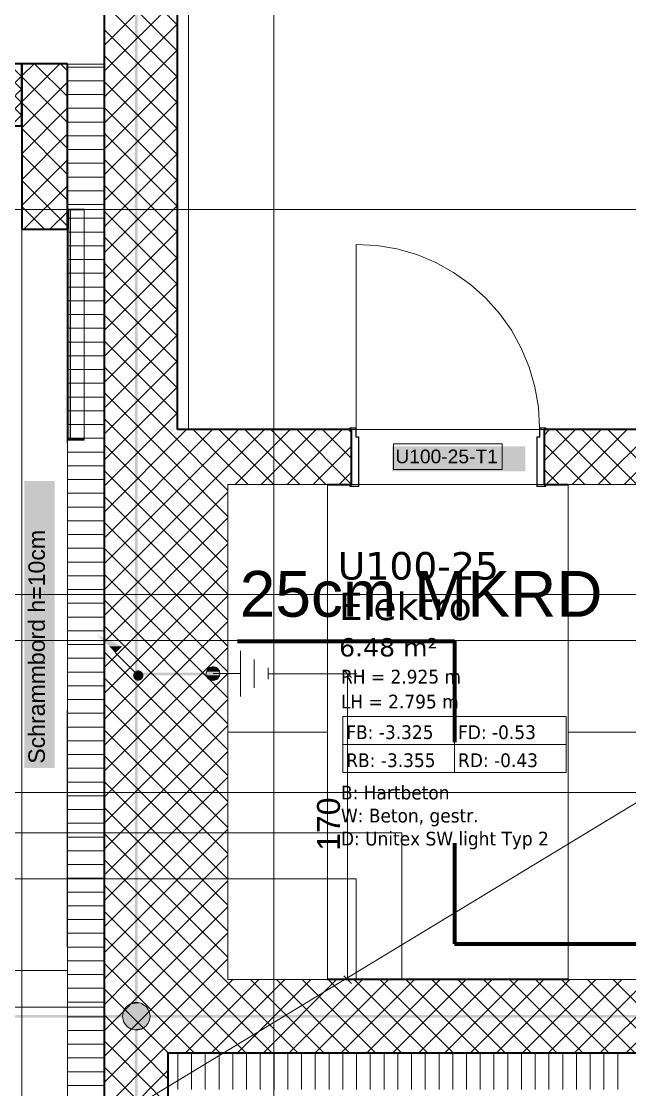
# Model space of a CAD drawing. Extents: x -1132 to 613, y -233 to 616.
# Drawn here: x -732.5 to -666.2, y -67 to 49.5 of the extents above; entities that cross this region are included whole.
import ezdxf
from ezdxf.lldxf.tags import DXFTag

# ---------------------------------------------------------------- set-up
doc = ezdxf.new("R2010")
doc.units = 0
doc.layers.get('0').update_dxf_attribs({"lineweight": 13})
for name, color, linetype, lineweight in [('A-AREA-____-IDEN', 7, 'Continuous', 5), ('A-DETL-____-HDLN', 7, '_Verdeckte Linien_', 9), ('A-DETL-GENF-HDLN', 7, '_Verdeckte Linien_', 9), ('A-DOOR-____-IDEN', 7, 'Continuous', 5), ('A-DOOR-____-OTLN', 7, 'Continuous', 9), ('A-DOOR-FRAM-MCUT', 7, 'Continuous', 9), ('A-DOOR-OPNG-OTLN', 7, 'Continuous', 9), ('A-FLOR-____-MCUT', 7, 'Continuous', 35), ('A-FLOR-____-OTLN', 7, 'Continuous', 9), ('A-FLOR-____-OVHD', 7, 'Strichpunkt - Fein', 9), ('A-WALL-____-MCUT', 7, 'Continuous', 35), ('A-WALL-____-PATT', 7, 'Continuous', 35), ('E-ELEC-EQPM-OTLN', 7, 'Continuous', 9), ('E-LITE-EQPM-OTLN', 7, 'Continuous', 9), ('S-COLS-____-MCUT', 7, 'Continuous', 35), ('S-COLS-____-OTLN', 7, 'Continuous', 9), ('S-GRID-____-OTLN', 7, 'Continuous', 5), ('Text', 7, 'Continuous', 5)]:
    doc.layers.add(name, color=color, linetype=linetype, lineweight=lineweight)
for name, color, linetype, lineweight, true_color in [('EL01_VVV_Mass Blitzschutz', 3, 'Continuous', 13, 0x00ff00), ('EL01_WAN_Leitung_Potentialausgleich', 1, 'fein_strichliert', 13, 0xff0000), ('EL01_WAN_Potentialausgleich', 1, 'Continuous', 13, 0xff0000), ('G-____-____-SYMB', 7, 'Strichpunkt - Weit', 5, 0x008080)]:
    doc.layers.add(name, color=color, linetype=linetype, lineweight=lineweight, true_color=true_color)
doc.styles.get("Standard").update_dxf_attribs({"font": 'arial.ttf'})
tags = doc.linetypes.add('_Rasterlinie_', pattern=[0.375, 0.2, -0.05, 0.075, -0.05]).pattern_tags.tags
tags[10:11] = [DXFTag(74, 4), DXFTag(75, 0), DXFTag(340, '0'), DXFTag(46, 1.0), DXFTag(50, 0.0), DXFTag(44, 0.0), DXFTag(45, 0.0)]
tags[8:9] = [DXFTag(74, 4), DXFTag(75, 0), DXFTag(340, '0'), DXFTag(46, 1.0), DXFTag(50, 0.0), DXFTag(44, 0.0), DXFTag(45, 0.0)]
tags[6:7] = [DXFTag(74, 4), DXFTag(75, 0), DXFTag(340, '0'), DXFTag(46, 1.0), DXFTag(50, 0.0), DXFTag(44, 0.0), DXFTag(45, 0.0)]
tags[4:5] = [DXFTag(74, 4), DXFTag(75, 0), DXFTag(340, '0'), DXFTag(46, 1.0), DXFTag(50, 0.0), DXFTag(44, 0.0), DXFTag(45, 0.0)]
tags = doc.linetypes.add('_Schnittlinie_', pattern=[0.3, 0.15, -0.05, 0.05, -0.05]).pattern_tags.tags
tags[10:11] = [DXFTag(74, 4), DXFTag(75, 0), DXFTag(340, '0'), DXFTag(46, 1.0), DXFTag(50, 0.0), DXFTag(44, 0.0), DXFTag(45, 0.0)]
tags[8:9] = [DXFTag(74, 4), DXFTag(75, 0), DXFTag(340, '0'), DXFTag(46, 1.0), DXFTag(50, 0.0), DXFTag(44, 0.0), DXFTag(45, 0.0)]
tags[6:7] = [DXFTag(74, 4), DXFTag(75, 0), DXFTag(340, '0'), DXFTag(46, 1.0), DXFTag(50, 0.0), DXFTag(44, 0.0), DXFTag(45, 0.0)]
tags[4:5] = [DXFTag(74, 4), DXFTag(75, 0), DXFTag(340, '0'), DXFTag(46, 1.0), DXFTag(50, 0.0), DXFTag(44, 0.0), DXFTag(45, 0.0)]
tags = doc.linetypes.add('_Verdeckte Linien_', pattern=[0.15, 0.1, -0.05]).pattern_tags.tags
tags[6:7] = [DXFTag(74, 4), DXFTag(75, 0), DXFTag(340, '0'), DXFTag(46, 1.0), DXFTag(50, 0.0), DXFTag(44, 0.0), DXFTag(45, 0.0)]
tags[4:5] = [DXFTag(74, 4), DXFTag(75, 0), DXFTag(340, '0'), DXFTag(46, 1.0), DXFTag(50, 0.0), DXFTag(44, 0.0), DXFTag(45, 0.0)]
tags = doc.linetypes.add('fein_strichliert', pattern=[4, 1, -2, 1]).pattern_tags.tags
tags[8:9] = [DXFTag(74, 4), DXFTag(75, 0), DXFTag(340, '0'), DXFTag(46, 0.0), DXFTag(50, 0.0), DXFTag(44, 0.0), DXFTag(45, 0.0)]
tags[6:7] = [DXFTag(74, 4), DXFTag(75, 0), DXFTag(340, '0'), DXFTag(46, 0.0), DXFTag(50, 0.0), DXFTag(44, 0.0), DXFTag(45, 0.0)]
tags[4:5] = [DXFTag(74, 4), DXFTag(75, 0), DXFTag(340, '0'), DXFTag(46, 0.0), DXFTag(50, 0.0), DXFTag(44, 0.0), DXFTag(45, 0.0)]
tags = doc.linetypes.add('Grundrissdarstellung Sturz', pattern=[0.25, 0.15, -0.05, 0, -0.05]).pattern_tags.tags
tags[10:11] = [DXFTag(74, 4), DXFTag(75, 0), DXFTag(340, '0'), DXFTag(46, 1.0), DXFTag(50, 0.0), DXFTag(44, 0.0), DXFTag(45, 0.0)]
tags[8:9] = [DXFTag(74, 4), DXFTag(75, 0), DXFTag(340, '0'), DXFTag(46, 1.0), DXFTag(50, 0.0), DXFTag(44, 0.0), DXFTag(45, 0.0)]
tags[6:7] = [DXFTag(74, 4), DXFTag(75, 0), DXFTag(340, '0'), DXFTag(46, 1.0), DXFTag(50, 0.0), DXFTag(44, 0.0), DXFTag(45, 0.0)]
tags[4:5] = [DXFTag(74, 4), DXFTag(75, 0), DXFTag(340, '0'), DXFTag(46, 1.0), DXFTag(50, 0.0), DXFTag(44, 0.0), DXFTag(45, 0.0)]
tags = doc.linetypes.add('Strichpunkt - Fein', pattern=[0.2, 0.1, -0.05, 0, -0.05]).pattern_tags.tags
tags[10:11] = [DXFTag(74, 4), DXFTag(75, 0), DXFTag(340, '0'), DXFTag(46, 1.0), DXFTag(50, 0.0), DXFTag(44, 0.0), DXFTag(45, 0.0)]
tags[8:9] = [DXFTag(74, 4), DXFTag(75, 0), DXFTag(340, '0'), DXFTag(46, 1.0), DXFTag(50, 0.0), DXFTag(44, 0.0), DXFTag(45, 0.0)]
tags[6:7] = [DXFTag(74, 4), DXFTag(75, 0), DXFTag(340, '0'), DXFTag(46, 1.0), DXFTag(50, 0.0), DXFTag(44, 0.0), DXFTag(45, 0.0)]
tags[4:5] = [DXFTag(74, 4), DXFTag(75, 0), DXFTag(340, '0'), DXFTag(46, 1.0), DXFTag(50, 0.0), DXFTag(44, 0.0), DXFTag(45, 0.0)]
tags = doc.linetypes.add('Strichpunkt - Weit', pattern=[0.5, 0.2, -0.15, 0, -0.15]).pattern_tags.tags
tags[10:11] = [DXFTag(74, 4), DXFTag(75, 0), DXFTag(340, '0'), DXFTag(46, 1.0), DXFTag(50, 0.0), DXFTag(44, 0.0), DXFTag(45, 0.0)]
tags[8:9] = [DXFTag(74, 4), DXFTag(75, 0), DXFTag(340, '0'), DXFTag(46, 1.0), DXFTag(50, 0.0), DXFTag(44, 0.0), DXFTag(45, 0.0)]
tags[6:7] = [DXFTag(74, 4), DXFTag(75, 0), DXFTag(340, '0'), DXFTag(46, 1.0), DXFTag(50, 0.0), DXFTag(44, 0.0), DXFTag(45, 0.0)]
tags[4:5] = [DXFTag(74, 4), DXFTag(75, 0), DXFTag(340, '0'), DXFTag(46, 1.0), DXFTag(50, 0.0), DXFTag(44, 0.0), DXFTag(45, 0.0)]

# ---------------------------------------------------------------- blocks, each defined once
blk = doc.blocks.new('Referenz-A0UJ2EK7XE', base_point=(-1124.08, -162.87))
at = {"layer": 'A-AREA-____-IDEN', "color": 0, "linetype": 'Continuous', "ltscale": 0.13}
for p, q in [((-697.48, -26.32), (-673.08, -26.32)), ((-697.48, -32.44), (-697.48, -26.32)), ((-685.28, -26.32), (-685.28, -32.44)), ((-673.08, -26.32), (-673.08, -32.44)), ((-697.48, -29.38), (-673.08, -29.38)), ((-673.08, -32.44), (-697.48, -32.44))]:
    blk.add_line(p, q, dxfattribs=at)
at = {"layer": 'A-DETL-____-HDLN', "color": 0, "linetype": '_Verdeckte Linien_', "ltscale": 0.13}
for p, q in [((-644.41, -13.02), (-748.71, -13.02)), ((-742.71, -13.02), (-644.41, -13.02)), ((-649.41, -18.02), (-748.71, -18.02)), ((-742.71, -39.02), (-691.01, -39.02)), ((-691.01, -39.02), (-691.01, -55.02)), ((-748.71, -44.02), (-696.01, -44.02)), ((-696.01, -44.02), (-742.71, -44.02)), ((-696.01, -44.02), (-699.61, -44.02)), ((-696.01, -55.02), (-696.01, -44.02)), ((-644.41, -63.02), (-696.01, -63.02))]:
    blk.add_line(p, q, dxfattribs=at)
at = {"layer": 'A-DETL-GENF-HDLN', "color": 0, "linetype": '_Verdeckte Linien_', "ltscale": 0.13}
blk.add_line((-373.81, 140.98), (-743.51, -83.02), dxfattribs=at)
at = {"layer": 'A-DOOR-____-IDEN', "color": 0, "linetype": 'Continuous', "ltscale": 0.13}
for p, q in [((-691.93, 3.41), (-680.09, 3.41)), ((-691.93, 0.63), (-691.93, 3.41)), ((-680.09, 3.41), (-680.09, 0.63)), ((-680.09, 0.63), (-691.93, 0.63))]:
    blk.add_line(p, q, dxfattribs=at)
at = {"layer": 'A-DOOR-____-IDEN', "color": 7, "linetype": 'Continuous', "ltscale": 0.13, "true_color": 0xffffff}
for points in [[(-692.1, 0.41), (-677.56, 0.41), (-692.1, 3.17)], [(-677.56, 0.41), (-692.1, 3.17), (-677.56, 3.17)]]:
    blk.add_solid(points, dxfattribs=at)
at = {"layer": 'A-DOOR-____-OTLN', "color": 0, "linetype": 'Grundrissdarstellung Sturz', "ltscale": 0.13}
for p, q in [((-675.51, 4.98), (-696.51, 4.98)), ((-675.51, -1.02), (-696.51, -1.02))]:
    blk.add_line(p, q, dxfattribs=at)
at = {"layer": 'A-DOOR-FRAM-MCUT', "color": 0, "linetype": 'Continuous', "ltscale": 0.13}
for p, q in [((-696.71, 4.98), (-696.71, 5.18)), ((-696.71, 5.18), (-696.01, 5.18)), ((-696.67, 4.98), (-696.71, 4.98)), ((-696.67, 5.14), (-696.67, 4.98)), ((-696.05, 5.14), (-696.67, 5.14)), ((-696.05, 4.14), (-696.05, 5.14)), ((-696.01, 5.18), (-696.01, 4.18)), ((-676.01, 4.18), (-676.01, 5.18)), ((-676.01, 5.18), (-675.31, 5.18)), ((-675.97, 5.14), (-675.97, 4.14)), ((-675.35, 5.14), (-675.97, 5.14)), ((-675.35, 4.98), (-675.35, 5.14)), ((-675.31, 4.98), (-675.35, 4.98)), ((-675.31, 5.18), (-675.31, 4.98)), ((-695.75, 4.14), (-696.05, 4.14)), ((-696.01, 4.18), (-695.71, 4.18)), ((-695.75, -1.18), (-695.75, 4.14)), ((-695.71, 4.18), (-695.71, -1.22)), ((-676.31, 4.18), (-676.01, 4.18)), ((-676.31, -1.22), (-676.31, 4.18)), ((-676.27, 4.14), (-676.27, -1.18)), ((-675.97, 4.14), (-676.27, 4.14)), ((-696.71, -1.02), (-696.67, -1.02)), ((-696.71, -1.22), (-696.71, -1.02)), ((-696.67, -1.02), (-696.67, -1.18)), ((-675.35, -1.02), (-675.31, -1.02)), ((-675.35, -1.18), (-675.35, -1.02)), ((-675.31, -1.02), (-675.31, -1.22)), ((-695.71, -1.22), (-696.71, -1.22)), ((-696.67, -1.18), (-695.75, -1.18)), ((-675.31, -1.22), (-676.31, -1.22)), ((-676.27, -1.18), (-675.35, -1.18))]:
    blk.add_line(p, q, dxfattribs=at)
at = {"layer": 'A-DOOR-OPNG-OTLN', "color": 0, "linetype": 'Continuous', "ltscale": 0.13}
for p, q in [((-696.01, 5.18), (-696.01, 25.18)), ((-693.77, 25.05), (-696.01, 25.18)), ((-691.56, 24.68), (-693.77, 25.05)), ((-689.4, 24.06), (-691.56, 24.68)), ((-687.33, 23.2), (-689.4, 24.06)), ((-685.37, 22.11), (-687.33, 23.2)), ((-683.54, 20.81), (-685.37, 22.11)), ((-681.86, 19.32), (-683.54, 20.81)), ((-680.37, 17.65), (-681.86, 19.32)), ((-679.07, 15.82), (-680.37, 17.65)), ((-677.99, 13.86), (-679.07, 15.82)), ((-677.13, 11.78), (-677.99, 13.86)), ((-676.51, 9.63), (-677.13, 11.78)), ((-676.13, 7.42), (-676.51, 9.63)), ((-676.01, 5.18), (-676.13, 7.42))]:
    blk.add_line(p, q, dxfattribs=at)
at = {"layer": 'A-FLOR-____-MCUT', "color": 0, "linetype": 'Continuous', "ltscale": 0.35}
for p, q in [((-732.51, 44.89), (-845.61, 44.89)), ((-732.51, 38.12), (-732.51, 44.89)), ((-845.61, 38.12), (-732.51, 38.12))]:
    blk.add_line(p, q, dxfattribs=at)
at = {"layer": 'A-FLOR-____-OTLN', "color": 0, "linetype": 'Continuous', "ltscale": 0.13}
for p, q in [((-732.51, 39.23), (-738.17, 44.89)), ((-732.51, 40.64), (-736.76, 44.89)), ((-732.51, 42.06), (-735.34, 44.89)), ((-732.51, 43.47), (-733.93, 44.89)), ((-732.51, 44.88), (-732.52, 44.89)), ((-737.94, 38.12), (-732.51, 43.55)), ((-736.52, 38.12), (-732.51, 42.14)), ((-735.11, 38.12), (-732.51, 40.72)), ((-733.69, 38.12), (-732.51, 39.31))]:
    blk.add_line(p, q, dxfattribs=at)
at = {"layer": 'A-FLOR-____-OVHD', "color": 0, "linetype": 'Strichpunkt - Fein', "ltscale": 0.13}
for p, q in [((-714.31, 4.98), (-714.31, 51.78)), ((-727.51, -54.02), (-854.61, -54.02)), ((-854.61, -58.02), (-723.51, -58.02))]:
    blk.add_line(p, q, dxfattribs=at)
at = {"layer": 'A-WALL-____-MCUT', "color": 0, "linetype": 'Continuous', "ltscale": 0.35}
for p, q in [((-723.51, 216.18), (-723.51, -153.12)), ((-715.51, 4.98), (-715.51, 52.98)), ((-696.51, 4.98), (-715.51, 4.98)), ((-696.51, -1.02), (-696.51, 4.98)), ((-569.41, 4.98), (-675.51, 4.98)), ((-675.51, 4.98), (-675.51, -1.02)), ((-699.15, -1.02), (-696.51, -1.02)), ((-675.51, -1.02), (-672.86, -1.02)), ((-672.86, -55.02), (-699.15, -55.02)), ((-716.51, -63.02), (-543.41, -63.02)), ((-716.51, -153.12), (-716.51, -63.02))]:
    blk.add_line(p, q, dxfattribs=at)
at = {"layer": 'A-WALL-____-MCUT', "color": 0, "linetype": 'Continuous', "lineweight": 9, "ltscale": 0.13}
for p, q in [((-723.51, 44.84), (-727.51, 44.84)), ((-727.51, 44.84), (-727.51, -153.12))]:
    blk.add_line(p, q, dxfattribs=at)
at = {"layer": 'A-WALL-____-PATT', "color": 0, "linetype": 'Continuous', "lineweight": 9, "ltscale": 0.13}
for p, q in [((-723.51, 46.89), (-717.42, 52.98)), ((-715.51, 46.27), (-722.22, 52.98)), ((-715.51, 49.1), (-719.39, 52.98)), ((-723.51, 44.07), (-715.51, 52.07)), ((-715.51, 43.44), (-723.51, 51.44)), ((-723.51, 41.24), (-715.51, 49.24)), ((-715.51, 40.61), (-723.51, 48.61)), ((-723.51, 38.41), (-715.51, 46.41)), ((-715.51, 37.78), (-723.51, 45.78)), ((-723.51, 44.53), (-727.51, 44.53)), ((-723.51, 35.58), (-715.51, 43.58)), ((-723.51, 43.03), (-727.51, 43.03)), ((-715.51, 34.96), (-723.51, 42.96)), ((-723.51, 41.53), (-727.51, 41.53)), ((-723.51, 40.03), (-727.51, 40.03)), ((-723.51, 32.75), (-715.51, 40.75)), ((-715.51, 32.13), (-723.51, 40.13)), ((-723.51, 38.53), (-727.51, 38.53)), ((-723.51, 29.92), (-715.51, 37.92)), ((-715.51, 29.3), (-723.51, 37.3)), ((-723.51, 37.03), (-727.51, 37.03)), ((-723.51, 35.53), (-727.51, 35.53)), ((-723.51, 27.1), (-715.51, 35.1)), ((-723.51, 34.03), (-727.51, 34.03)), ((-715.51, 26.47), (-723.51, 34.47)), ((-723.51, 32.53), (-727.51, 32.53)), ((-723.51, 24.27), (-715.51, 32.27)), ((-715.51, 23.64), (-723.51, 31.64)), ((-723.51, 31.03), (-727.51, 31.03)), ((-723.51, 29.53), (-727.51, 29.53)), ((-723.51, 21.44), (-715.51, 29.44)), ((-723.51, 28.03), (-727.51, 28.03)), ((-715.51, 20.81), (-723.51, 28.81)), ((-723.51, 26.53), (-727.51, 26.53)), ((-723.51, 18.61), (-715.51, 26.61)), ((-715.51, 17.99), (-723.51, 25.99)), ((-723.51, 25.03), (-727.51, 25.03)), ((-723.51, 23.53), (-727.51, 23.53)), ((-723.51, 15.78), (-715.51, 23.78)), ((-715.51, 15.16), (-723.51, 23.16)), ((-723.51, 22.03), (-727.51, 22.03)), ((-723.51, 20.53), (-727.51, 20.53)), ((-723.51, 12.95), (-715.51, 20.95)), ((-715.51, 12.33), (-723.51, 20.33)), ((-723.51, 19.03), (-727.51, 19.03)), ((-723.51, 17.53), (-727.51, 17.53)), ((-723.51, 10.12), (-715.51, 18.12)), ((-715.51, 9.5), (-723.51, 17.5)), ((-723.51, 16.03), (-727.51, 16.03)), ((-723.51, 7.3), (-715.51, 15.3)), ((-723.51, 14.53), (-727.51, 14.53)), ((-715.51, 6.67), (-723.51, 14.67)), ((-723.51, 13.03), (-727.51, 13.03)), ((-716.64, 4.98), (-723.51, 11.84)), ((-723, 4.98), (-715.51, 12.47)), ((-723.51, 11.53), (-727.51, 11.53)), ((-723.51, 10.03), (-727.51, 10.03)), ((-720.17, 4.98), (-715.51, 9.64)), ((-723.51, 8.53), (-727.51, 8.53)), ((-719.47, 4.98), (-723.51, 9.01)), ((-723.51, 7.03), (-727.51, 7.03)), ((-722.3, 4.98), (-723.51, 6.19)), ((-717.34, 4.98), (-715.51, 6.81)), ((-723.51, 5.53), (-727.51, 5.53)), ((-723.51, 4.47), (-723, 4.98)), ((-723.51, 1.64), (-720.17, 4.98)), ((-723.51, -1.19), (-717.34, 4.98)), ((-723.51, -4.02), (-714.51, 4.98)), ((-723.51, -6.85), (-711.68, 4.98)), ((-710.01, -7.31), (-722.3, 4.98)), ((-710.01, -4.49), (-719.47, 4.98)), ((-710.01, -1.66), (-716.64, 4.98)), ((-710.01, 1.17), (-713.81, 4.98)), ((-710.01, 4), (-710.98, 4.98)), ((-710.01, 3.83), (-708.85, 4.98)), ((-710.01, 1), (-706.02, 4.98)), ((-709.2, -1.02), (-703.2, 4.98)), ((-702.16, -1.02), (-708.16, 4.98)), ((-706.37, -1.02), (-700.37, 4.98)), ((-699.33, -1.02), (-705.33, 4.98)), ((-703.54, -1.02), (-697.54, 4.98)), ((-696.51, -1.01), (-702.5, 4.98)), ((-696.51, 1.81), (-699.67, 4.98)), ((-696.51, 4.64), (-696.84, 4.98)), ((-675.51, 4.38), (-674.91, 4.98)), ((-675.51, 1.56), (-672.08, 4.98)), ((-675.26, -1.02), (-669.26, 4.98)), ((-668.22, -1.02), (-674.22, 4.98)), ((-672.43, -1.02), (-666.43, 4.98)), ((-665.39, -1.02), (-671.39, 4.98)), ((-669.6, -1.02), (-663.6, 4.98)), ((-662.56, -1.02), (-668.56, 4.98)), ((-666.77, -1.02), (-660.77, 4.98)), ((-723.51, 4.03), (-727.51, 4.03)), ((-723.51, -9.67), (-710.01, 3.83)), ((-704.98, -1.02), (-710.01, 4)), ((-723.51, 2.53), (-727.51, 2.53)), ((-710.01, -10.14), (-723.51, 3.36)), ((-700.71, -1.02), (-696.51, 3.18)), ((-671.04, -1.02), (-675.51, 3.44)), ((-707.81, -1.02), (-710.01, 1.17)), ((-723.51, 1.03), (-727.51, 1.03)), ((-723.51, -12.5), (-710.01, 1)), ((-710.01, -12.97), (-723.51, 0.53)), ((-697.88, -1.02), (-696.51, 0.35)), ((-673.87, -1.02), (-675.51, 0.61)), ((-723.51, -0.47), (-727.51, -0.47)), ((-723.51, -1.97), (-727.51, -1.97)), ((-723.51, -15.33), (-710.01, -1.83)), ((-710.01, -15.8), (-723.51, -2.3)), ((-723.51, -3.47), (-727.51, -3.47)), ((-723.51, -18.16), (-710.01, -4.66)), ((-723.51, -4.97), (-727.51, -4.97)), ((-710.01, -18.63), (-723.51, -5.13)), ((-723.51, -6.47), (-727.51, -6.47)), ((-723.51, -7.97), (-727.51, -7.97)), ((-723.51, -20.99), (-710.01, -7.49)), ((-710.01, -21.46), (-723.51, -7.96)), ((-723.51, -9.47), (-727.51, -9.47)), ((-723.51, -23.82), (-710.01, -10.32)), ((-723.51, -10.97), (-727.51, -10.97)), ((-710.01, -24.28), (-723.51, -10.78)), ((-723.51, -12.47), (-727.51, -12.47)), ((-723.51, -13.97), (-727.51, -13.97)), ((-723.51, -26.65), (-710.01, -13.15)), ((-710.01, -27.11), (-723.51, -13.61)), ((-723.51, -15.47), (-727.51, -15.47)), ((-723.51, -29.47), (-710.01, -15.97)), ((-723.51, -16.97), (-727.51, -16.97)), ((-710.01, -29.94), (-723.51, -16.44)), ((-723.51, -18.47), (-727.51, -18.47)), ((-723.51, -32.3), (-710.01, -18.8)), ((-710.01, -32.77), (-723.51, -19.27)), ((-723.51, -19.97), (-727.51, -19.97)), ((-723.51, -21.47), (-727.51, -21.47)), ((-723.51, -35.13), (-710.01, -21.63)), ((-710.01, -35.6), (-723.51, -22.1)), ((-723.51, -22.97), (-727.51, -22.97)), ((-723.51, -37.96), (-710.01, -24.46)), ((-723.51, -24.47), (-727.51, -24.47)), ((-710.01, -38.43), (-723.51, -24.93)), ((-723.51, -25.97), (-727.51, -25.97)), ((-723.51, -27.47), (-727.51, -27.47)), ((-723.51, -40.79), (-710.01, -27.29)), ((-710.01, -41.26), (-723.51, -27.76)), ((-723.51, -28.97), (-727.51, -28.97)), ((-723.51, -43.62), (-710.01, -30.12)), ((-723.51, -30.47), (-727.51, -30.47)), ((-710.01, -44.08), (-723.51, -30.58)), ((-723.51, -31.97), (-727.51, -31.97)), ((-723.51, -33.47), (-727.51, -33.47)), ((-723.51, -46.44), (-710.01, -32.94)), ((-710.01, -46.91), (-723.51, -33.41)), ((-723.51, -34.97), (-727.51, -34.97)), ((-723.51, -49.27), (-710.01, -35.77)), ((-723.51, -36.47), (-727.51, -36.47)), ((-710.01, -49.74), (-723.51, -36.24)), ((-723.51, -37.97), (-727.51, -37.97)), ((-723.51, -39.47), (-727.51, -39.47)), ((-723.51, -52.1), (-710.01, -38.6)), ((-710.01, -52.57), (-723.51, -39.07)), ((-723.51, -40.97), (-727.51, -40.97)), ((-723.51, -54.93), (-710.01, -41.43)), ((-710.38, -55.02), (-723.51, -41.9)), ((-723.51, -42.47), (-727.51, -42.47)), ((-723.51, -43.97), (-727.51, -43.97)), ((-720.77, -55.02), (-710.01, -44.26)), ((-713.21, -55.02), (-723.51, -44.73)), ((-723.51, -45.47), (-727.51, -45.47)), ((-723.51, -46.97), (-727.51, -46.97)), ((-716.04, -55.02), (-723.51, -47.55)), ((-717.94, -55.02), (-710.01, -47.09)), ((-723.51, -48.47), (-727.51, -48.47)), ((-723.51, -49.97), (-727.51, -49.97)), ((-715.11, -55.02), (-710.01, -49.91)), ((-718.87, -55.02), (-723.51, -50.38)), ((-723.51, -51.47), (-727.51, -51.47)), ((-723.51, -52.97), (-727.51, -52.97)), ((-721.7, -55.02), (-723.51, -53.21)), ((-712.28, -55.02), (-710.01, -52.74)), ((-723.51, -54.47), (-727.51, -54.47)), ((-723.51, -57.76), (-720.77, -55.02)), ((-723.51, -60.59), (-717.94, -55.02)), ((-723.11, -63.02), (-715.11, -55.02)), ((-713.7, -63.02), (-721.7, -55.02)), ((-720.28, -63.02), (-712.28, -55.02)), ((-710.87, -63.02), (-718.87, -55.02)), ((-717.46, -63.02), (-709.46, -55.02)), ((-708.04, -63.02), (-716.04, -55.02)), ((-714.63, -63.02), (-706.63, -55.02)), ((-705.21, -63.02), (-713.21, -55.02)), ((-711.8, -63.02), (-703.8, -55.02)), ((-702.38, -63.02), (-710.38, -55.02)), ((-708.97, -63.02), (-700.97, -55.02)), ((-699.55, -63.02), (-707.55, -55.02)), ((-706.14, -63.02), (-698.14, -55.02)), ((-696.72, -63.02), (-704.72, -55.02)), ((-703.31, -63.02), (-695.31, -55.02)), ((-693.9, -63.02), (-701.9, -55.02)), ((-700.49, -63.02), (-692.49, -55.02)), ((-691.07, -63.02), (-699.07, -55.02)), ((-697.66, -63.02), (-689.66, -55.02)), ((-688.24, -63.02), (-696.24, -55.02)), ((-694.83, -63.02), (-686.83, -55.02)), ((-685.41, -63.02), (-693.41, -55.02)), ((-692, -63.02), (-684, -55.02)), ((-682.58, -63.02), (-690.58, -55.02)), ((-689.17, -63.02), (-681.17, -55.02)), ((-679.75, -63.02), (-687.75, -55.02)), ((-686.34, -63.02), (-678.34, -55.02)), ((-676.93, -63.02), (-684.93, -55.02)), ((-683.52, -63.02), (-675.52, -55.02)), ((-674.1, -63.02), (-682.1, -55.02)), ((-680.69, -63.02), (-672.69, -55.02)), ((-671.27, -63.02), (-679.27, -55.02)), ((-677.86, -63.02), (-669.86, -55.02)), ((-668.44, -63.02), (-676.44, -55.02)), ((-675.03, -63.02), (-667.03, -55.02)), ((-665.61, -63.02), (-673.61, -55.02)), ((-672.2, -63.02), (-664.2, -55.02)), ((-662.78, -63.02), (-670.78, -55.02)), ((-669.37, -63.02), (-661.37, -55.02)), ((-659.96, -63.02), (-667.96, -55.02)), ((-666.54, -63.02), (-658.54, -55.02)), ((-723.51, -55.97), (-727.51, -55.97)), ((-716.52, -63.02), (-723.51, -56.04)), ((-723.51, -57.47), (-727.51, -57.47)), ((-723.51, -59.07), (-727.51, -59.07)), ((-719.35, -63.02), (-723.51, -58.87)), ((-723.51, -60.57), (-727.51, -60.57)), ((-722.18, -63.02), (-723.51, -61.7)), ((-723.51, -62.07), (-727.51, -62.07)), ((-723.51, -63.57), (-727.51, -63.57)), ((-723.51, -63.41), (-723.11, -63.02)), ((-723.51, -66.24), (-720.28, -63.02)), ((-723.51, -69.07), (-717.46, -63.02)), ((-716.51, -68.7), (-722.18, -63.02)), ((-716.51, -65.87), (-719.35, -63.02)), ((-716.51, -63.04), (-716.52, -63.02)), ((-715.47, -63.02), (-715.47, -67.02)), ((-713.97, -63.02), (-713.97, -67.02)), ((-712.47, -63.02), (-712.47, -67.02)), ((-710.97, -63.02), (-710.97, -67.02)), ((-709.47, -63.02), (-709.47, -67.02)), ((-707.97, -63.02), (-707.97, -67.02)), ((-706.47, -63.02), (-706.47, -67.02)), ((-704.97, -63.02), (-704.97, -67.02)), ((-703.47, -63.02), (-703.47, -67.02)), ((-701.97, -63.02), (-701.97, -67.02)), ((-700.47, -63.02), (-700.47, -67.02)), ((-698.97, -63.02), (-698.97, -67.02)), ((-697.47, -63.02), (-697.47, -67.02)), ((-695.97, -63.02), (-695.97, -67.02)), ((-694.47, -63.02), (-694.47, -67.02)), ((-692.97, -63.02), (-692.97, -67.02)), ((-691.47, -63.02), (-691.47, -67.02)), ((-689.97, -63.02), (-689.97, -67.02)), ((-688.47, -63.02), (-688.47, -67.02)), ((-686.97, -63.02), (-686.97, -67.02)), ((-685.47, -63.02), (-685.47, -67.02)), ((-683.97, -63.02), (-683.97, -67.02)), ((-682.47, -63.02), (-682.47, -67.02)), ((-680.97, -63.02), (-680.97, -67.02)), ((-679.47, -63.02), (-679.47, -67.02)), ((-677.97, -63.02), (-677.97, -67.02)), ((-676.47, -63.02), (-676.47, -67.02)), ((-674.97, -63.02), (-674.97, -67.02)), ((-673.47, -63.02), (-673.47, -67.02)), ((-671.97, -63.02), (-671.97, -67.02)), ((-670.47, -63.02), (-670.47, -67.02)), ((-668.97, -63.02), (-668.97, -67.02)), ((-667.47, -63.02), (-667.47, -67.02)), ((-723.51, -65.07), (-727.51, -65.07)), ((-716.51, -71.52), (-723.51, -64.52)), ((-723.51, -71.9), (-716.51, -64.9)), ((-723.51, -66.57), (-727.51, -66.57))]:
    blk.add_line(p, q, dxfattribs=at)
at = {"layer": 'E-ELEC-EQPM-OTLN', "color": 0, "linetype": 'Continuous', "ltscale": 0.13}
for p, q in [((-710.01, -1.02), (-710.01, -28.02)), ((-699.15, -1.02), (-710.01, -1.02)), ((-699.15, -28.02), (-699.15, -1.02)), ((-662.01, -1.02), (-672.86, -1.02)), ((-672.86, -1.02), (-672.86, -28.02)), ((-710.01, -28.02), (-699.15, -28.02)), ((-710.01, -28.02), (-710.01, -55.02)), ((-699.15, -28.02), (-710.01, -28.02)), ((-699.15, -55.02), (-699.15, -28.02)), ((-672.86, -28.02), (-662.01, -28.02)), ((-662.01, -28.02), (-672.86, -28.02)), ((-672.86, -28.02), (-672.86, -55.02)), ((-710.01, -55.02), (-699.15, -55.02)), ((-672.86, -55.02), (-662.01, -55.02))]:
    blk.add_line(p, q, dxfattribs=at)
at = {"layer": 'E-LITE-EQPM-OTLN', "color": 0, "linetype": 'Continuous', "ltscale": 0.13}
for p, q in [((-727.55, 29.33), (-727.51, 29.33)), ((-727.55, 29.33), (-727.51, 29.33)), ((-727.55, 29.33), (-727.55, 3.54)), ((-727.55, 28.94), (-727.55, 29.33)), ((-727.51, 29.33), (-727.51, 29.04)), ((-727.51, 3.54), (-727.51, 29.33)), ((-727.35, 28.94), (-727.55, 28.94)), ((-727.55, 28.94), (-727.55, 3.94)), ((-725.71, 28.94), (-727.55, 28.94)), ((-727.55, 3.94), (-727.55, 28.94)), ((-727.55, 28.94), (-727.55, 3.94)), ((-727.51, 29.04), (-727.51, 28.94)), ((-727.51, 29.04), (-725.71, 29.04)), ((-727.51, 29.04), (-725.71, 29.04)), ((-727.51, 29.04), (-727.51, 3.84)), ((-727.51, 28.94), (-727.51, 29.04)), ((-727.51, 28.94), (-727.51, 3.94)), ((-727.51, 3.94), (-727.51, 28.94)), ((-727.19, 28.94), (-727.35, 28.94)), ((-727.35, 28.94), (-727.35, 3.94)), ((-727.35, 3.94), (-727.35, 28.94)), ((-727.35, 28.94), (-727.19, 28.94)), ((-727.19, 28.94), (-727.35, 28.94)), ((-725.71, 28.94), (-727.19, 28.94)), ((-727.19, 28.94), (-727.19, 3.94)), ((-727.19, 3.94), (-727.19, 28.94)), ((-725.71, 29.04), (-725.71, 28.94)), ((-725.71, 29.04), (-725.71, 3.84)), ((-725.71, 28.94), (-725.71, 3.94)), ((-725.71, 28.94), (-725.71, 3.94)), ((-725.71, 3.94), (-725.71, 28.94)), ((-727.35, 3.94), (-727.55, 3.94)), ((-727.55, 3.54), (-727.55, 3.94)), ((-727.55, 3.94), (-725.71, 3.94)), ((-727.55, 3.54), (-727.51, 3.54)), ((-727.51, 3.54), (-727.55, 3.54)), ((-727.51, 3.94), (-727.51, 3.84)), ((-727.51, 3.84), (-727.51, 3.94)), ((-727.51, 3.84), (-725.71, 3.84)), ((-727.51, 3.84), (-727.51, 3.54)), ((-725.71, 3.84), (-727.51, 3.84)), ((-727.19, 3.94), (-727.35, 3.94)), ((-727.19, 3.94), (-727.35, 3.94)), ((-727.19, 3.94), (-727.35, 3.94)), ((-725.71, 3.94), (-727.19, 3.94)), ((-725.71, 3.94), (-725.71, 3.84)), ((-727.55, -25.67), (-727.51, -25.67)), ((-727.55, -25.67), (-727.51, -25.67)), ((-727.55, -25.67), (-727.55, -51.46)), ((-727.55, -26.06), (-727.55, -25.67)), ((-727.51, -26.06), (-727.55, -26.06)), ((-727.55, -26.06), (-727.55, -51.06)), ((-727.51, -26.06), (-727.55, -26.06)), ((-727.55, -51.06), (-727.55, -26.06)), ((-727.55, -26.06), (-727.55, -51.06)), ((-727.51, -51.06), (-727.55, -51.06)), ((-727.55, -51.46), (-727.55, -51.06)), ((-727.55, -51.06), (-727.51, -51.06)), ((-727.55, -51.46), (-727.51, -51.46)), ((-727.51, -51.46), (-727.55, -51.46))]:
    blk.add_line(p, q, dxfattribs=at)
at = {"layer": 'G-____-____-SYMB', "color": 0, "linetype": '_Schnittlinie_', "lineweight": 70, "ltscale": 0.7}
for p, q in [((-708.96, -18.1), (-685.27, -18.1)), ((-685.27, -18.1), (-685.27, -29.11)), ((-685.27, -40.12), (-685.27, -51.12)), ((-685.27, -51.12), (-645.86, -51.12))]:
    blk.add_line(p, q, dxfattribs=at)
at = {"layer": 'S-COLS-____-MCUT', "color": 0, "linetype": 'Continuous', "ltscale": 0.35}
for p, q in [((-732.51, 44.89), (-732.51, 26.83)), ((-727.51, 44.89), (-732.51, 44.89)), ((-727.51, 29.33), (-727.51, 44.89)), ((-727.51, 29.04), (-727.51, 29.33)), ((-727.51, 28.94), (-727.51, 29.04)), ((-727.51, 26.83), (-727.51, 28.94)), ((-732.51, 26.83), (-727.55, 26.83)), ((-727.55, 26.83), (-727.51, 26.83))]:
    blk.add_line(p, q, dxfattribs=at)
at = {"layer": 'S-COLS-____-OTLN', "color": 0, "linetype": 'Continuous', "ltscale": 0.13}
for p, q in [((-732.51, 43.55), (-731.16, 44.89)), ((-732.51, 40.72), (-728.33, 44.89)), ((-727.51, 41.3), (-731.1, 44.89)), ((-727.51, 44.13), (-728.27, 44.89)), ((-727.51, 38.47), (-732.51, 43.47)), ((-732.51, 37.89), (-727.51, 42.89)), ((-727.51, 35.64), (-732.51, 40.64)), ((-732.51, 35.07), (-727.51, 40.07)), ((-727.51, 32.81), (-732.51, 37.81)), ((-732.51, 32.24), (-727.51, 37.24)), ((-727.51, 29.99), (-732.51, 34.99)), ((-732.51, 29.41), (-727.51, 34.41)), ((-727.51, 27.16), (-732.51, 32.16)), ((-732.26, 26.83), (-727.51, 31.58)), ((-730.01, 26.83), (-732.51, 29.33)), ((-729.43, 26.83), (-727.51, 28.75)), ((-732.51, 26.83), (-732.51, -96.83))]:
    blk.add_line(p, q, dxfattribs=at)
at = {"layer": 'S-GRID-____-OTLN', "color": 0, "linetype": '_Rasterlinie_', "ltscale": 0.13}
for p, q in [((-705.01, -159.1), (-705.01, 585.98)), ((-1115.8, 28.98), (95.18, 28.98)), ((-1115.8, -34.62), (95.18, -34.62))]:
    blk.add_line(p, q, dxfattribs=at)
at = {"layer": 'Text', "color": 7, "linetype": 'Continuous', "ltscale": 0.13, "true_color": 0xffffff}
for points in [[(-732.23, -31.92), (-728.9, -31.92), (-732.23, -0.64)], [(-728.9, -31.92), (-732.23, -0.64), (-728.9, -0.64)]]:
    blk.add_solid(points, dxfattribs=at)
at = {"layer": 'A-AREA-____-IDEN', "color": 0, "linetype": 'Continuous', "ltscale": 0.13, "attachment_point": 1}
for s, insert, char_height in [('{\\fVerdana;U100-25}', (-698.02, -8.38), 3), ('{\\fVerdana;Elektro}', (-697.88, -12.8), 3), ('{\\fVerdana;6.48 m²}', (-697.87, -17.77), 2), ('{\\W0.9;\\fVerdana;RH = 2.925 m}', (-697.67, -21.22), 1.5), ('{\\W0.9;\\fVerdana;LH = 2.795 m}', (-697.67, -23.94), 1.5), ('{\\W0.9;\\fVerdana;FB: -3.325}', (-697.09, -27.28), 1.5), ('{\\W0.9;\\fVerdana;FD: -0.53}', (-684.89, -27.28), 1.5), ('{\\W0.9;\\fVerdana;RB: -3.355}', (-697.09, -30.34), 1.5), ('{\\W0.9;\\fVerdana;RD: -0.43}', (-684.89, -30.34), 1.5), ('{\\W0.9;\\fVerdana;B: Hartbeton}', (-697.67, -33.87), 1.5), ('{\\W0.9;\\fVerdana;W: Beton, gestr.}', (-697.67, -36.38), 1.5), ('{\\W0.9;\\fVerdana;D: Unitex SW light Typ 2}', (-697.67, -38.89), 1.5)]:
    blk.add_mtext(s, dxfattribs=dict(at, insert=insert, char_height=char_height))
at = {"layer": 'A-DOOR-____-IDEN', "color": 0, "linetype": 'Continuous', "ltscale": 0.13, "insert": (-691.73, 2.8), "char_height": 1.5, "attachment_point": 1}
blk.add_mtext('{\\fArial;U100-25-T1}', dxfattribs=at)
at = {"layer": 'Text', "color": 0, "linetype": 'Continuous', "ltscale": 0.13, "insert": (-731.78, -31.47), "char_height": 1.8, "attachment_point": 1, "rotation": 90}
blk.add_mtext('{\\fArial;Schrammbord h=10cm}', dxfattribs=at)
blk = doc.blocks.new('Bauteilbeschriftung-A0UJ2ELLXE', base_point=(-708.71, -15.44))
at = {"color": 0, "linetype": 'ByBlock', "lineweight": -2, "ltscale": 0.13, "insert": (-708.71, -10.44), "char_height": 5, "attachment_point": 1}
blk.add_mtext('{\\fArial;25cm MKRD}', dxfattribs=at)
blk = doc.blocks.new('Erdungs-Anschluss-A0UJ2ENPXE', base_point=(-712.38, -24.14))
at = {"color": 0, "linetype": 'ByBlock', "lineweight": -2, "ltscale": 0.13}
for p, q in [((-708.63, -19.14), (-708.63, -24.14)), ((-711.92, -20.95), (-712, -20.99)), ((-711.82, -20.92), (-711.92, -20.95)), ((-711.73, -20.9), (-711.82, -20.92)), ((-711.63, -20.89), (-711.73, -20.9)), ((-711.53, -20.9), (-711.63, -20.89)), ((-711.44, -20.92), (-711.53, -20.9)), ((-711.35, -20.95), (-711.44, -20.92)), ((-711.26, -20.99), (-711.35, -20.95)), ((-707.13, -20.09), (-707.13, -23.18)), ((-712.37, -21.54), (-712.38, -21.64)), ((-712.38, -21.64), (-712.37, -21.73)), ((-712.35, -21.44), (-712.37, -21.54)), ((-712.37, -21.73), (-712.35, -21.83)), ((-712.32, -21.35), (-712.35, -21.44)), ((-712.35, -21.83), (-712.32, -21.92)), ((-712.28, -21.26), (-712.32, -21.35)), ((-712.32, -21.92), (-712.28, -22.01)), ((-712.22, -21.18), (-712.28, -21.26)), ((-712.28, -22.01), (-712.22, -22.09)), ((-712.16, -21.11), (-712.22, -21.18)), ((-712.22, -22.09), (-712.16, -22.16)), ((-712.08, -21.05), (-712.16, -21.11)), ((-712, -20.99), (-712.08, -21.05)), ((-711.63, -21.64), (-708.63, -21.64)), ((-711.18, -21.05), (-711.26, -20.99)), ((-711.1, -21.11), (-711.18, -21.05)), ((-711.04, -21.18), (-711.1, -21.11)), ((-711.1, -22.16), (-711.04, -22.09)), ((-710.99, -21.26), (-711.04, -21.18)), ((-711.04, -22.09), (-710.99, -22.01)), ((-710.94, -21.35), (-710.99, -21.26)), ((-710.99, -22.01), (-710.94, -21.92)), ((-710.91, -21.44), (-710.94, -21.35)), ((-710.94, -21.92), (-710.91, -21.83)), ((-710.89, -21.54), (-710.91, -21.44)), ((-710.91, -21.83), (-710.89, -21.73)), ((-710.89, -21.64), (-710.89, -21.54)), ((-710.89, -21.73), (-710.89, -21.64)), ((-705.63, -21.01), (-705.63, -22.26)), ((-712.16, -22.16), (-712.08, -22.23)), ((-712.08, -22.23), (-712, -22.28)), ((-712, -22.28), (-711.92, -22.32)), ((-711.92, -22.32), (-711.82, -22.35)), ((-711.82, -22.35), (-711.73, -22.37)), ((-711.73, -22.37), (-711.63, -22.38)), ((-711.63, -22.38), (-711.53, -22.37)), ((-711.53, -22.37), (-711.44, -22.35)), ((-711.44, -22.35), (-711.35, -22.32)), ((-711.35, -22.32), (-711.26, -22.28)), ((-711.26, -22.28), (-711.18, -22.23)), ((-711.18, -22.23), (-711.1, -22.16))]:
    blk.add_line(p, q, dxfattribs=at)
for points in [[(-711.26, -20.99), (-712, -20.99), (-711.44, -20.92)], [(-712, -20.99), (-711.44, -20.92), (-711.82, -20.92)], [(-711.44, -20.92), (-711.82, -20.92), (-711.63, -20.89)], [(-710.89, -21.64), (-712.38, -21.64), (-710.91, -21.44)], [(-712.38, -21.64), (-710.91, -21.44), (-712.35, -21.44)], [(-712.35, -21.83), (-710.89, -21.64), (-712.38, -21.64)], [(-710.91, -21.44), (-712.35, -21.44), (-710.99, -21.26)], [(-712.35, -21.44), (-710.99, -21.26), (-712.28, -21.26)], [(-710.91, -21.83), (-712.35, -21.83), (-710.89, -21.64)], [(-712.28, -22.01), (-710.91, -21.83), (-712.35, -21.83)], [(-710.99, -21.26), (-712.28, -21.26), (-711.1, -21.11)], [(-712.28, -21.26), (-711.1, -21.11), (-712.16, -21.11)], [(-710.99, -22.01), (-712.28, -22.01), (-710.91, -21.83)], [(-712.16, -22.16), (-710.99, -22.01), (-712.28, -22.01)], [(-710.99, -22.01), (-712.28, -22.01), (-710.99, -22.01)], [(-712.28, -22.01), (-710.99, -22.01), (-712.28, -22.01)], [(-711.1, -21.11), (-712.16, -21.11), (-711.26, -20.99)], [(-712.16, -21.11), (-711.26, -20.99), (-712, -20.99)], [(-711.1, -22.16), (-712.16, -22.16), (-710.99, -22.01)], [(-712, -22.28), (-711.1, -22.16), (-712.16, -22.16)], [(-711.26, -22.28), (-712, -22.28), (-711.1, -22.16)], [(-711.82, -22.35), (-711.26, -22.28), (-712, -22.28)], [(-711.44, -22.35), (-711.82, -22.35), (-711.26, -22.28)], [(-711.63, -22.38), (-711.44, -22.35), (-711.82, -22.35)]]:
    blk.add_solid(points, dxfattribs=at)
blk = doc.blocks.new('Steigleitung_nach oben-A0UJ2EO1XE', base_point=(-724.24, -22.41))
at = {"color": 0, "linetype": 'ByBlock', "lineweight": -2, "ltscale": 0.13}
blk.add_line((-722.27, -19.38), (-720.19, -21.46), dxfattribs=at)
for points in [[(-721.56, -18.67), (-722.97, -18.67), (-724.24, -17.41)], [(-722.27, -19.38), (-721.56, -18.67), (-722.97, -18.67)], [(-719.23, -21.85), (-720.35, -21.85), (-719.25, -21.71)], [(-720.35, -21.85), (-719.25, -21.71), (-720.33, -21.71)], [(-720.33, -22), (-719.23, -21.85), (-720.35, -21.85)], [(-719.25, -21.71), (-720.33, -21.71), (-719.3, -21.57)], [(-720.33, -21.71), (-719.3, -21.57), (-720.27, -21.57)], [(-719.25, -21.71), (-720.33, -21.71), (-719.25, -21.71)], [(-720.33, -21.71), (-719.25, -21.71), (-720.33, -21.71)], [(-719.25, -22), (-720.33, -22), (-719.23, -21.85)], [(-720.27, -22.13), (-719.25, -22), (-720.33, -22)], [(-719.25, -22), (-720.33, -22), (-719.25, -22)], [(-720.33, -22), (-719.25, -22), (-720.33, -22)], [(-719.3, -21.57), (-720.27, -21.57), (-719.39, -21.46)], [(-720.27, -21.57), (-719.39, -21.46), (-720.19, -21.46)], [(-719.3, -21.57), (-720.27, -21.57), (-719.3, -21.57)], [(-720.27, -21.57), (-719.3, -21.57), (-720.27, -21.57)], [(-719.3, -22.13), (-720.27, -22.13), (-719.25, -22)], [(-720.19, -22.25), (-719.3, -22.13), (-720.27, -22.13)], [(-719.3, -22.13), (-720.27, -22.13), (-719.3, -22.13)], [(-720.27, -22.13), (-719.3, -22.13), (-720.27, -22.13)], [(-719.39, -21.46), (-720.19, -21.46), (-719.51, -21.37)], [(-720.19, -21.46), (-719.51, -21.37), (-720.07, -21.37)], [(-719.39, -21.46), (-720.19, -21.46), (-719.39, -21.46)], [(-720.19, -21.46), (-719.39, -21.46), (-720.19, -21.46)], [(-719.39, -22.25), (-720.19, -22.25), (-719.3, -22.13)], [(-719.51, -21.37), (-720.07, -21.37), (-719.64, -21.31)], [(-720.07, -21.37), (-719.64, -21.31), (-719.93, -21.31)], [(-719.51, -21.37), (-720.07, -21.37), (-719.51, -21.37)], [(-720.07, -21.37), (-719.51, -21.37), (-720.07, -21.37)], [(-719.64, -21.31), (-719.93, -21.31), (-719.79, -21.29)], [(-719.64, -21.31), (-719.93, -21.31), (-719.64, -21.31)], [(-719.93, -21.31), (-719.64, -21.31), (-719.93, -21.31)], [(-720.07, -22.34), (-719.39, -22.25), (-720.19, -22.25)], [(-719.39, -22.25), (-720.19, -22.25), (-719.39, -22.25)], [(-720.19, -22.25), (-719.39, -22.25), (-720.19, -22.25)], [(-719.51, -22.34), (-720.07, -22.34), (-719.39, -22.25)], [(-719.93, -22.39), (-719.51, -22.34), (-720.07, -22.34)], [(-719.51, -22.34), (-720.07, -22.34), (-719.51, -22.34)], [(-720.07, -22.34), (-719.51, -22.34), (-720.07, -22.34)], [(-719.64, -22.39), (-719.93, -22.39), (-719.51, -22.34)], [(-719.79, -22.41), (-719.64, -22.39), (-719.93, -22.39)], [(-719.64, -22.39), (-719.93, -22.39), (-719.64, -22.39)], [(-719.93, -22.39), (-719.64, -22.39), (-719.93, -22.39)]]:
    blk.add_solid(points, dxfattribs=at)
blk = doc.blocks.new('Anschlusspunkt-A0UJ2EOFXE', base_point=(-721.5, -60.52))
at = {"color": 0, "linetype": 'ByBlock', "lineweight": -2, "ltscale": 0.13}
for p, q in [((-721.19, -58.11), (-721.3, -58.27)), ((-721.06, -57.96), (-721.19, -58.11)), ((-720.92, -57.83), (-721.06, -57.96)), ((-720.75, -57.72), (-720.92, -57.83)), ((-720.58, -57.64), (-720.75, -57.72)), ((-720.39, -57.57), (-720.58, -57.64)), ((-720.2, -57.53), (-720.39, -57.57)), ((-720, -57.52), (-720.2, -57.53)), ((-719.81, -57.53), (-720, -57.52)), ((-719.62, -57.57), (-719.81, -57.53)), ((-719.43, -57.64), (-719.62, -57.57)), ((-719.25, -57.72), (-719.43, -57.64)), ((-719.09, -57.83), (-719.25, -57.72)), ((-718.94, -57.96), (-719.09, -57.83)), ((-718.81, -58.11), (-718.94, -57.96)), ((-718.71, -58.27), (-718.81, -58.11)), ((-721.49, -58.83), (-721.5, -59.02)), ((-721.5, -59.02), (-721.49, -59.22)), ((-721.45, -58.63), (-721.49, -58.83)), ((-721.49, -59.22), (-721.45, -59.41)), ((-721.39, -58.45), (-721.45, -58.63)), ((-721.45, -59.41), (-721.39, -59.6)), ((-721.3, -58.27), (-721.39, -58.45)), ((-718.62, -58.45), (-718.71, -58.27)), ((-718.56, -58.63), (-718.62, -58.45)), ((-718.62, -59.6), (-718.56, -59.41)), ((-718.52, -58.83), (-718.56, -58.63)), ((-718.56, -59.41), (-718.52, -59.22)), ((-718.5, -59.02), (-718.52, -58.83)), ((-718.52, -59.22), (-718.5, -59.02)), ((-721.39, -59.6), (-721.3, -59.77)), ((-721.3, -59.77), (-721.19, -59.93)), ((-721.19, -59.93), (-721.06, -60.08)), ((-721.06, -60.08), (-720.92, -60.21)), ((-720.92, -60.21), (-720.75, -60.32)), ((-720.75, -60.32), (-720.58, -60.41)), ((-720.58, -60.41), (-720.39, -60.47)), ((-720.39, -60.47), (-720.2, -60.51)), ((-720.2, -60.51), (-720, -60.52)), ((-720, -60.52), (-719.81, -60.51)), ((-719.81, -60.51), (-719.62, -60.47)), ((-719.62, -60.47), (-719.43, -60.41)), ((-719.43, -60.41), (-719.25, -60.32)), ((-719.25, -60.32), (-719.09, -60.21)), ((-719.09, -60.21), (-718.94, -60.08)), ((-718.94, -60.08), (-718.81, -59.93)), ((-718.81, -59.93), (-718.71, -59.77)), ((-718.71, -59.77), (-718.62, -59.6))]:
    blk.add_line(p, q, dxfattribs=at)
for points in [[(-718.7, -58.28), (-721.31, -58.28), (-718.71, -58.26)], [(-721.31, -58.28), (-718.71, -58.26), (-721.3, -58.26)], [(-718.71, -58.26), (-721.3, -58.26), (-718.94, -57.97)], [(-721.3, -58.26), (-718.94, -57.97), (-721.07, -57.97)], [(-718.94, -57.97), (-721.07, -57.97), (-718.95, -57.95)], [(-721.07, -57.97), (-718.95, -57.95), (-721.05, -57.95)], [(-718.95, -57.95), (-721.05, -57.95), (-719.25, -57.73)], [(-721.05, -57.95), (-719.25, -57.73), (-720.77, -57.73)], [(-719.25, -57.73), (-720.77, -57.73), (-719.27, -57.71)], [(-720.77, -57.73), (-719.27, -57.71), (-720.73, -57.71)], [(-719.27, -57.71), (-720.73, -57.71), (-719.61, -57.58)], [(-720.73, -57.71), (-719.61, -57.58), (-720.41, -57.58)], [(-719.61, -57.58), (-720.41, -57.58), (-719.64, -57.57)], [(-720.41, -57.58), (-719.64, -57.57), (-720.34, -57.57)], [(-719.64, -57.57), (-720.34, -57.57), (-720.03, -57.52)], [(-718.5, -59.02), (-721.5, -59.02), (-718.56, -58.64)], [(-721.5, -59.02), (-718.56, -58.64), (-721.45, -58.64)], [(-721.45, -59.41), (-718.5, -59.02), (-721.5, -59.02)], [(-718.56, -58.63), (-721.45, -58.63), (-718.7, -58.28)], [(-721.45, -58.63), (-718.7, -58.28), (-721.31, -58.28)], [(-718.56, -58.64), (-721.45, -58.64), (-718.56, -58.63)], [(-721.45, -58.64), (-718.56, -58.63), (-721.45, -58.63)], [(-718.56, -59.41), (-721.45, -59.41), (-718.5, -59.02)], [(-721.31, -59.76), (-718.56, -59.41), (-721.45, -59.41)], [(-718.56, -59.41), (-721.45, -59.41), (-718.56, -59.41)], [(-721.45, -59.41), (-718.56, -59.41), (-721.45, -59.41)], [(-718.7, -59.76), (-721.31, -59.76), (-718.56, -59.41)], [(-721.3, -59.78), (-718.7, -59.76), (-721.31, -59.76)], [(-718.71, -59.78), (-721.3, -59.78), (-718.7, -59.76)], [(-721.07, -60.07), (-718.71, -59.78), (-721.3, -59.78)], [(-718.94, -60.07), (-721.07, -60.07), (-718.71, -59.78)], [(-721.05, -60.09), (-718.94, -60.07), (-721.07, -60.07)], [(-718.95, -60.09), (-721.05, -60.09), (-718.94, -60.07)], [(-720.77, -60.31), (-718.95, -60.09), (-721.05, -60.09)], [(-719.25, -60.31), (-720.77, -60.31), (-718.95, -60.09)], [(-720.73, -60.33), (-719.25, -60.31), (-720.77, -60.31)], [(-719.27, -60.33), (-720.73, -60.33), (-719.25, -60.31)], [(-720.41, -60.47), (-719.27, -60.33), (-720.73, -60.33)], [(-719.61, -60.47), (-720.41, -60.47), (-719.27, -60.33)], [(-720.34, -60.48), (-719.61, -60.47), (-720.41, -60.47)], [(-719.64, -60.48), (-720.34, -60.48), (-719.61, -60.47)], [(-720.03, -60.52), (-719.64, -60.48), (-720.34, -60.48)]]:
    blk.add_solid(points, dxfattribs=at)
blk = doc.blocks.new('Maß-A0UJ2EOLXE', base_point=(-705.63, -55.44))
at = {"color": 0, "lineweight": -2}
for p, q in [((-695.95, -21.67), (-705.61, -21.67)), ((-697.36, -21.25), (-696.53, -22.08)), ((-696.95, -55.02), (-696.95, -21.67)), ((-697.36, -54.61), (-696.53, -55.44)), ((-695.95, -55.02), (-705.63, -55.02))]:
    blk.add_line(p, q, dxfattribs=at)
at = {"color": 0, "lineweight": -2, "insert": (-700.28, -40.98), "char_height": 2.5, "attachment_point": 1, "rotation": 90}
blk.add_mtext('{\\fArial;170}', dxfattribs=at)

msp = doc.modelspace()

# ---------------------------------------------------------------- linework, layer by layer
at = {"layer": 'EL01_WAN_Leitung_Potentialausgleich', "linetype": 'ByBlock', "ltscale": 0.13}
for points in [[(-720.15, -159.1), (-719.85, -159.1), (-720.15, 512.98)], [(-719.85, -159.1), (-720.15, 512.98), (-719.85, 512.98)], [(-719.78, -21.82), (-712.08, -21.82), (-719.78, -21.52)], [(-712.08, -21.82), (-719.78, -21.52), (-712.08, -21.52)], [(-540.9, -59.17), (-1115.8, -59.17), (-540.9, -58.87)], [(-1115.8, -59.17), (-540.9, -58.87), (-1115.8, -58.87)], [(-540.9, -58.87), (-1115.8, -58.87), (-1115.8, -58.87)], [(-540.9, -59.17), (-540.9, -59.17), (-1115.8, -59.17)]]:
    msp.add_solid(points, dxfattribs=at)

# ---------------------------------------------------------------- block references
at = {"color": 9, "lineweight": 25, "ltscale": 0.25, "true_color": 0xc0c0c0}
msp.add_blockref('Referenz-A0UJ2EK7XE', (-1124.08, -162.87), dxfattribs=at)
at = {"layer": 'EL01_VVV_Mass Blitzschutz', "linetype": 'Continuous', "ltscale": 0.13}
msp.add_blockref('Maß-A0UJ2EOLXE', (-705.63, -55.44), dxfattribs=at)
at = {"layer": 'EL01_WAN_Leitung_Potentialausgleich', "linetype": 'ByBlock', "ltscale": 0.13}
for name, p in [('Bauteilbeschriftung-A0UJ2ELLXE', (-708.71, -15.44)), ('Steigleitung_nach oben-A0UJ2EO1XE', (-724.24, -22.41)), ('Anschlusspunkt-A0UJ2EOFXE', (-721.5, -60.52))]:
    msp.add_blockref(name, p, dxfattribs=at)
at = {"layer": 'EL01_WAN_Potentialausgleich', "linetype": 'ByBlock', "ltscale": 0.13}
msp.add_blockref('Erdungs-Anschluss-A0UJ2ENPXE', (-712.38, -24.14), dxfattribs=at)

doc.saveas('drawing.dxf')
